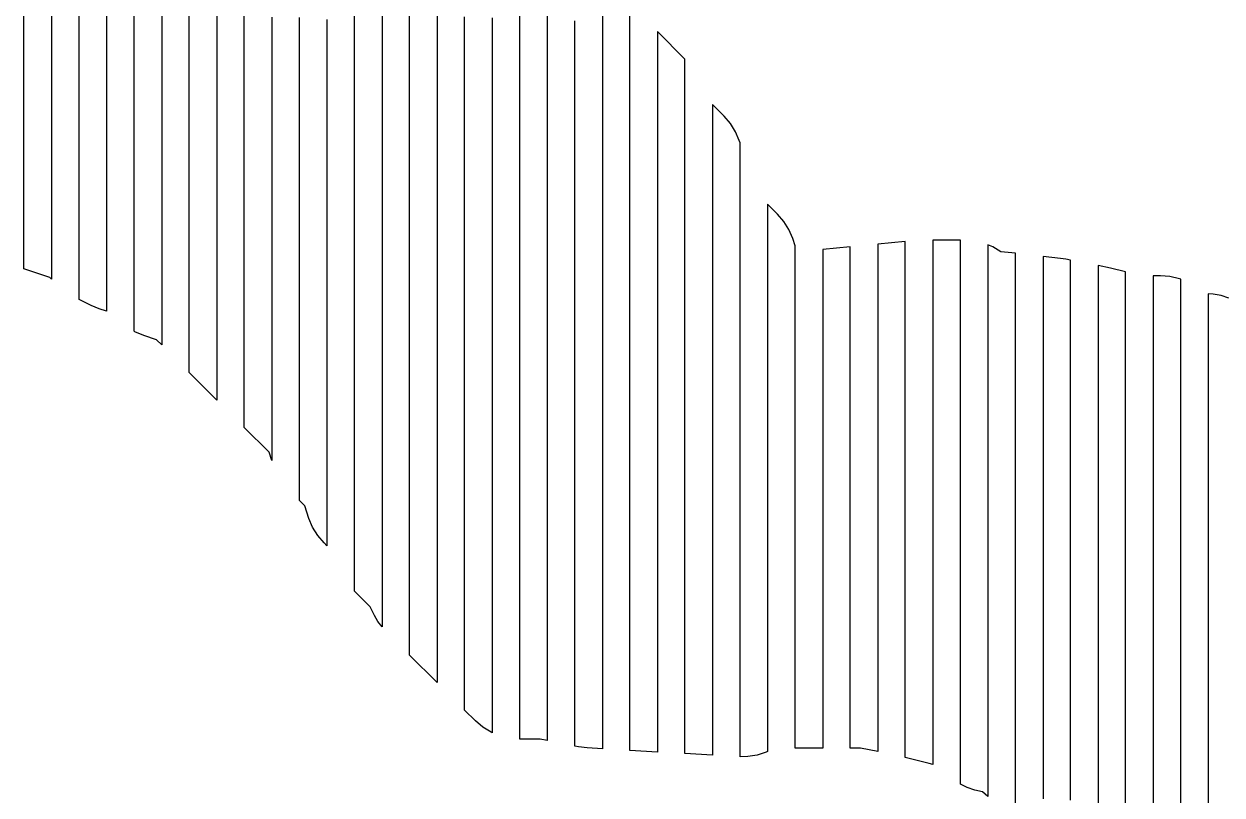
# Model space of a CAD drawing. Header units: millimetres. Extents: x -6 to 1890, y -8 to 898.
# Drawn here: x 1105.6 to 1279.6, y 211.6 to 323.6 of the extents above; entities that cross this region are included whole.
import ezdxf

# ---------------------------------------------------------------- set-up
doc = ezdxf.new("R2010")
doc.units = ezdxf.units.MM
doc.layers.add('PASSADAS_COMPLETAS', color=1, linetype='CONTINUOUS')
doc.layers.add('PECAS_2D', color=3, linetype='CONTINUOUS')

msp = doc.modelspace()

# ---------------------------------------------------------------- linework, layer by layer
at = {"layer": 'PASSADAS_COMPLETAS'}
for points in [[(1109.578, 334.292), (1109.578, 296.829), (1109.578, 295.538), (1109.578, 294.246), (1109.578, 292.954), (1109.578, 291.662), (1109.578, 290.37), (1109.578, 286.495), (1109.313, 286.76), (1105.578, 288.005), (1105.578, 290.6), (1105.578, 291.897), (1105.578, 293.194), (1105.578, 294.491), (1105.578, 295.789), (1105.578, 297.086), (1105.578, 298.383), (1105.578, 336.004)], [(1117.578, 332.336), (1117.578, 294.796), (1117.578, 293.501), (1117.578, 292.207), (1117.578, 290.912), (1117.578, 289.618), (1117.578, 288.323), (1117.578, 287.029), (1117.578, 281.851), (1116.521, 282.203), (1115.329, 282.697), (1113.578, 283.572), (1113.578, 288.755), (1113.578, 290.05), (1113.578, 291.346), (1113.578, 292.641), (1113.578, 293.937), (1113.578, 295.233), (1113.578, 332.805)], [(1189.578, 332.474), (1189.578, 323.391), (1189.578, 322.094), (1189.578, 319.498), (1189.578, 316.903), (1189.578, 314.308), (1189.578, 311.713), (1189.578, 309.117), (1189.578, 306.522), (1189.578, 303.927), (1189.578, 301.332), (1189.578, 298.736), (1189.578, 296.141), (1189.578, 293.546), (1189.578, 290.951), (1189.578, 288.355), (1189.578, 285.76), (1189.578, 281.867), (1189.578, 279.272), (1189.578, 277.974), (1189.578, 276.677), (1189.578, 275.379), (1189.578, 274.082), (1189.578, 272.784), (1189.578, 271.486), (1189.578, 270.189), (1189.578, 268.891), (1189.578, 227.367), (1189.578, 226.07), (1189.578, 224.772), (1189.578, 223.474), (1189.578, 222.177), (1189.578, 220.879), (1189.578, 218.284), (1187.373, 218.414), (1186.123, 218.575), (1185.578, 218.684), (1185.578, 222.586), (1185.578, 223.887), (1185.578, 225.188), (1185.578, 226.489), (1185.578, 227.79), (1185.578, 275.923), (1185.578, 277.224), (1185.578, 278.525), (1185.578, 279.826), (1185.578, 281.127), (1185.578, 282.428), (1185.578, 283.729), (1185.578, 285.03), (1185.578, 287.631), (1185.578, 290.233), (1185.578, 292.835), (1185.578, 295.437), (1185.578, 298.039), (1185.578, 300.64), (1185.578, 303.242), (1185.578, 305.844), (1185.578, 308.446), (1185.578, 311.048), (1185.578, 313.649), (1185.578, 316.251), (1185.578, 318.853), (1185.578, 321.455), (1185.578, 324.057)], [(1125.578, 329.773), (1125.578, 288.552), (1125.578, 287.263), (1125.578, 285.975), (1125.578, 284.687), (1125.578, 283.399), (1125.578, 282.111), (1125.578, 280.823), (1125.578, 276.958), (1124.824, 277.712), (1122.984, 278.325), (1121.692, 278.87), (1121.578, 278.94), (1121.578, 284.099), (1121.578, 285.389), (1121.578, 286.679), (1121.578, 287.968), (1121.578, 289.258), (1121.578, 290.548), (1121.578, 291.837), (1121.578, 330.529)], [(1133.578, 326.107), (1133.578, 281.946), (1133.578, 280.648), (1133.578, 279.349), (1133.578, 278.05), (1133.578, 276.751), (1133.578, 275.452), (1133.578, 268.958), (1129.578, 272.958), (1129.578, 278.137), (1129.578, 279.432), (1129.578, 280.727), (1129.578, 282.021), (1129.578, 283.316), (1129.578, 284.611), (1129.578, 285.906), (1129.578, 328.632)], [(1249.578, 209.413), (1249.578, 214.63), (1249.578, 215.934), (1249.578, 217.238), (1249.578, 218.542), (1249.578, 219.846), (1249.578, 221.15), (1249.578, 222.454), (1249.578, 258.969), (1249.578, 260.273), (1249.578, 261.577), (1249.578, 262.881), (1249.578, 264.185), (1249.578, 265.489), (1249.578, 268.098), (1249.578, 269.402), (1249.578, 270.706), (1249.578, 272.01), (1249.578, 273.314), (1249.578, 274.618), (1249.578, 275.922), (1249.578, 277.226), (1249.578, 278.53), (1249.578, 279.834), (1249.578, 281.138), (1249.578, 282.443), (1249.578, 283.747), (1249.578, 285.051), (1249.578, 286.355), (1249.578, 290.267), (1247.462, 290.502), (1246.267, 291.219), (1245.578, 291.499), (1245.578, 286.329), (1245.578, 285.036), (1245.578, 283.744), (1245.578, 282.451), (1245.578, 281.159), (1245.578, 279.866), (1245.578, 278.573), (1245.578, 277.281), (1245.578, 275.988), (1245.578, 274.696), (1245.578, 273.403), (1245.578, 272.11), (1245.578, 270.818), (1245.578, 269.525), (1245.578, 268.233), (1245.578, 266.94), (1245.578, 265.647), (1245.578, 264.355), (1245.578, 263.062), (1245.578, 261.77), (1245.578, 260.477), (1245.578, 222.991), (1245.578, 221.699), (1245.578, 220.406), (1245.578, 219.113), (1245.578, 217.821), (1245.578, 216.528), (1245.578, 211.358), (1244.801, 212.025), (1243.662, 212.261), (1242.549, 212.646), (1241.578, 213.13), (1241.578, 218.314), (1241.578, 219.61), (1241.578, 220.906), (1241.578, 222.202), (1241.578, 223.498), (1241.578, 224.794), (1241.578, 261.079), (1241.578, 262.375), (1241.578, 263.67), (1241.578, 264.966), (1241.578, 266.262), (1241.578, 267.558), (1241.578, 268.854), (1241.578, 270.15), (1241.578, 271.446), (1241.578, 272.742), (1241.578, 274.038), (1241.578, 275.334), (1241.578, 276.629), (1241.578, 277.925), (1241.578, 279.221), (1241.578, 280.517), (1241.578, 281.813), (1241.578, 283.109), (1241.578, 284.405), (1241.578, 285.701), (1241.578, 292.18), (1237.578, 292.18), (1237.578, 285.724), (1237.578, 284.433), (1237.578, 283.142), (1237.578, 281.851), (1237.578, 280.559), (1237.578, 279.268), (1237.578, 277.977), (1237.578, 276.686), (1237.578, 275.394), (1237.578, 274.103), (1237.578, 272.812), (1237.578, 271.521), (1237.578, 267.647), (1237.578, 266.356), (1237.578, 265.065), (1237.578, 263.773), (1237.578, 262.482), (1237.578, 226.328), (1237.578, 225.037), (1237.578, 223.746), (1237.578, 222.455), (1237.578, 221.163), (1237.578, 219.872), (1237.578, 215.998), (1237.066, 216.169), (1233.578, 217.041), (1233.578, 219.626), (1233.578, 220.919), (1233.578, 222.211), (1233.578, 223.504), (1233.578, 224.797), (1233.578, 226.089), (1233.578, 227.382), (1233.578, 262.281), (1233.578, 263.574), (1233.578, 264.866), (1233.578, 266.159), (1233.578, 267.451), (1233.578, 268.744), (1233.578, 270.036), (1233.578, 271.329), (1233.578, 272.622), (1233.578, 273.914), (1233.578, 275.207), (1233.578, 276.499), (1233.578, 277.792), (1233.578, 279.084), (1233.578, 280.377), (1233.578, 281.669), (1233.578, 282.962), (1233.578, 284.255), (1233.578, 285.547), (1233.578, 292.01), (1229.578, 291.61), (1229.578, 286.437), (1229.578, 285.144), (1229.578, 283.851), (1229.578, 282.558), (1229.578, 281.264), (1229.578, 279.971), (1229.578, 278.678), (1229.578, 277.385), (1229.578, 276.092), (1229.578, 274.798), (1229.578, 273.505), (1229.578, 272.212), (1229.578, 270.919), (1229.578, 269.626), (1229.578, 268.332), (1229.578, 267.039), (1229.578, 265.746), (1229.578, 264.453), (1229.578, 263.16), (1229.578, 261.867), (1229.578, 226.95), (1229.578, 225.657), (1229.578, 224.364), (1229.578, 223.071), (1229.578, 221.777), (1229.578, 220.484), (1229.578, 217.898), (1227.077, 218.398), (1225.578, 218.398), (1225.578, 222.299), (1225.578, 223.599), (1225.578, 224.899), (1225.578, 226.199), (1225.578, 227.5), (1225.578, 262.605), (1225.578, 263.906), (1225.578, 265.206), (1225.578, 266.506), (1225.578, 267.806), (1225.578, 269.106), (1225.578, 270.407), (1225.578, 271.707), (1225.578, 273.007), (1225.578, 274.307), (1225.578, 275.607), (1225.578, 278.208), (1225.578, 279.508), (1225.578, 280.808), (1225.578, 282.109), (1225.578, 283.409), (1225.578, 284.709), (1225.578, 291.21), (1221.578, 290.805), (1221.578, 284.34), (1221.578, 283.047), (1221.578, 281.754), (1221.578, 280.461), (1221.578, 279.168), (1221.578, 277.875), (1221.578, 276.582), (1221.578, 275.289), (1221.578, 273.996), (1221.578, 272.703), (1221.578, 271.41), (1221.578, 270.117), (1221.578, 268.824), (1221.578, 267.531), (1221.578, 266.238), (1221.578, 264.945), (1221.578, 263.652), (1221.578, 262.359), (1221.578, 227.449), (1221.578, 226.156), (1221.578, 224.863), (1221.578, 223.57), (1221.578, 222.277), (1221.578, 218.398), (1217.578, 218.398), (1217.578, 222.306), (1217.578, 223.609), (1217.578, 224.912), (1217.578, 226.215), (1217.578, 227.517), (1217.578, 262.693), (1217.578, 263.995), (1217.578, 265.298), (1217.578, 266.601), (1217.578, 267.904), (1217.578, 269.206), (1217.578, 270.509), (1217.578, 271.812), (1217.578, 273.115), (1217.578, 274.418), (1217.578, 275.72), (1217.578, 277.023), (1217.578, 278.326), (1217.578, 279.629), (1217.578, 280.931), (1217.578, 282.234), (1217.578, 283.537), (1217.578, 291.354), (1217.222, 292.421), (1216.678, 293.713), (1215.936, 294.913), (1215.024, 295.978), (1213.578, 297.424), (1213.578, 284.388), (1213.578, 283.085), (1213.578, 281.781), (1213.578, 280.478), (1213.578, 279.174), (1213.578, 277.87), (1213.578, 276.567), (1213.578, 275.263), (1213.578, 273.96), (1213.578, 272.656), (1213.578, 271.353), (1213.578, 270.049), (1213.578, 268.746), (1213.578, 267.442), (1213.578, 266.138), (1213.578, 264.835), (1213.578, 263.531), (1213.578, 262.228), (1213.578, 228.335), (1213.578, 227.032), (1213.578, 225.728), (1213.578, 224.425), (1213.578, 223.121), (1213.578, 221.817), (1213.578, 217.907), (1213.348, 217.791), (1212.048, 217.367), (1210.699, 217.142), (1209.578, 217.125), (1209.578, 221.002), (1209.578, 222.295), (1209.578, 223.587), (1209.578, 224.88), (1209.578, 226.172), (1209.578, 227.464), (1209.578, 262.361), (1209.578, 263.654), (1209.578, 264.946), (1209.578, 266.239), (1209.578, 267.531), (1209.578, 268.824), (1209.578, 270.116), (1209.578, 271.409), (1209.578, 272.701), (1209.578, 275.286), (1209.578, 276.578), (1209.578, 277.871), (1209.578, 279.163), (1209.578, 280.456), (1209.578, 281.748), (1209.578, 283.041), (1209.578, 285.626), (1209.578, 288.211), (1209.578, 290.796), (1209.578, 292.088), (1209.578, 293.381), (1209.578, 306.305), (1209.467, 306.64), (1208.922, 307.932), (1208.18, 309.132), (1207.268, 310.197), (1205.578, 311.887), (1205.578, 301.526), (1205.578, 300.231), (1205.578, 297.641), (1205.578, 295.05), (1205.578, 292.46), (1205.578, 289.87), (1205.578, 287.28), (1205.578, 284.689), (1205.578, 280.804), (1205.578, 279.509), (1205.578, 278.214), (1205.578, 276.919), (1205.578, 275.623), (1205.578, 274.328), (1205.578, 273.033), (1205.578, 271.738), (1205.578, 269.148), (1205.578, 267.853), (1205.578, 266.558), (1205.578, 265.262), (1205.578, 263.967), (1205.578, 262.672), (1205.578, 261.377), (1205.578, 227.704), (1205.578, 226.409), (1205.578, 225.114), (1205.578, 223.818), (1205.578, 222.523), (1205.578, 221.228), (1205.578, 217.343), (1201.578, 217.578), (1201.578, 221.459), (1201.578, 222.752), (1201.578, 224.046), (1201.578, 225.339), (1201.578, 226.633), (1201.578, 260.264), (1201.578, 261.558), (1201.578, 262.851), (1201.578, 264.145), (1201.578, 265.438), (1201.578, 266.732), (1201.578, 268.025), (1201.578, 269.319), (1201.578, 270.612), (1201.578, 271.906), (1201.578, 273.199), (1201.578, 274.493), (1201.578, 278.373), (1201.578, 280.96), (1201.578, 283.547), (1201.578, 286.134), (1201.578, 288.721), (1201.578, 291.308), (1201.578, 293.895), (1201.578, 296.482), (1201.578, 299.069), (1201.578, 301.656), (1201.578, 304.243), (1201.578, 306.831), (1201.578, 308.124), (1201.578, 318.472), (1197.578, 322.472), (1197.578, 313.428), (1197.578, 310.843), (1197.578, 308.259), (1197.578, 305.675), (1197.578, 303.091), (1197.578, 300.507), (1197.578, 297.923), (1197.578, 295.338), (1197.578, 292.754), (1197.578, 288.878), (1197.578, 286.294), (1197.578, 283.71), (1197.578, 281.125), (1197.578, 278.541), (1197.578, 275.957), (1197.578, 273.373), (1197.578, 269.497), (1197.578, 268.205), (1197.578, 266.913), (1197.578, 265.62), (1197.578, 264.328), (1197.578, 263.036), (1197.578, 261.744), (1197.578, 260.452), (1197.578, 226.858), (1197.578, 225.566), (1197.578, 224.274), (1197.578, 222.982), (1197.578, 221.69), (1197.578, 220.398), (1197.578, 217.813), (1193.578, 218.049), (1193.578, 220.642), (1193.578, 221.938), (1193.578, 223.235), (1193.578, 224.531), (1193.578, 225.828), (1193.578, 227.124), (1193.578, 260.832), (1193.578, 262.129), (1193.578, 263.425), (1193.578, 264.722), (1193.578, 266.018), (1193.578, 267.315), (1193.578, 268.611), (1193.578, 269.908), (1193.578, 271.204), (1193.578, 273.797), (1193.578, 276.39), (1193.578, 278.983), (1193.578, 281.576), (1193.578, 284.169), (1193.578, 286.762), (1193.578, 289.355), (1193.578, 291.948), (1193.578, 294.541), (1193.578, 297.134), (1193.578, 301.023), (1193.578, 303.616), (1193.578, 306.209), (1193.578, 308.802), (1193.578, 311.395), (1193.578, 313.988), (1193.578, 316.581), (1193.578, 317.877), (1193.578, 319.174), (1193.578, 328.249)], [(1157.578, 324.864), (1157.578, 322.287), (1157.578, 319.711), (1157.578, 315.847), (1157.578, 314.558), (1157.578, 313.27), (1157.578, 311.982), (1157.578, 310.694), (1157.578, 255.303), (1157.578, 254.015), (1157.578, 252.727), (1157.578, 251.439), (1157.578, 250.151), (1157.578, 248.863), (1157.578, 247.574), (1157.578, 246.286), (1157.578, 244.998), (1157.578, 243.71), (1157.578, 235.981), (1156.983, 236.8), (1156.501, 237.647), (1155.869, 238.911), (1153.578, 241.202), (1153.578, 250.236), (1153.578, 251.526), (1153.578, 252.816), (1153.578, 254.107), (1153.578, 255.397), (1153.578, 256.688), (1153.578, 257.978), (1153.578, 259.269), (1153.578, 260.559), (1153.578, 261.849), (1153.578, 313.467), (1153.578, 314.757), (1153.578, 316.048), (1153.578, 317.338), (1153.578, 318.629), (1153.578, 319.919), (1153.578, 322.5), (1153.578, 326.371)], [(1165.578, 325.394), (1165.578, 322.794), (1165.578, 320.194), (1165.578, 317.595), (1165.578, 314.995), (1165.578, 312.396), (1165.578, 309.796), (1165.578, 308.496), (1165.578, 307.197), (1165.578, 305.897), (1165.578, 304.597), (1165.578, 242.207), (1165.578, 240.908), (1165.578, 239.608), (1165.578, 238.308), (1165.578, 237.008), (1165.578, 235.709), (1165.578, 234.409), (1165.578, 233.109), (1165.578, 227.91), (1161.578, 231.91), (1161.578, 237.113), (1161.578, 238.414), (1161.578, 239.715), (1161.578, 241.015), (1161.578, 242.316), (1161.578, 243.617), (1161.578, 244.918), (1161.578, 246.218), (1161.578, 247.519), (1161.578, 248.82), (1161.578, 307.355), (1161.578, 308.656), (1161.578, 309.957), (1161.578, 311.257), (1161.578, 312.558), (1161.578, 315.16), (1161.578, 317.761), (1161.578, 320.363), (1161.578, 322.964), (1161.578, 325.566)], [(1181.578, 325.538), (1181.578, 322.951), (1181.578, 320.365), (1181.578, 317.778), (1181.578, 315.191), (1181.578, 312.604), (1181.578, 310.018), (1181.578, 307.431), (1181.578, 304.844), (1181.578, 300.964), (1181.578, 298.378), (1181.578, 295.791), (1181.578, 293.204), (1181.578, 290.618), (1181.578, 289.324), (1181.578, 288.031), (1181.578, 286.738), (1181.578, 285.444), (1181.578, 284.151), (1181.578, 282.858), (1181.578, 229.83), (1181.578, 228.537), (1181.578, 227.244), (1181.578, 225.95), (1181.578, 224.657), (1181.578, 223.364), (1181.578, 222.07), (1181.578, 219.484), (1180.543, 219.691), (1177.578, 219.691), (1177.578, 223.561), (1177.578, 224.851), (1177.578, 226.141), (1177.578, 227.431), (1177.578, 228.721), (1177.578, 230.011), (1177.578, 251.943), (1177.578, 290.646), (1177.578, 291.936), (1177.578, 293.226), (1177.578, 294.516), (1177.578, 295.807), (1177.578, 298.387), (1177.578, 300.967), (1177.578, 304.837), (1177.578, 307.417), (1177.578, 309.998), (1177.578, 312.578), (1177.578, 315.158), (1177.578, 317.738), (1177.578, 320.318), (1177.578, 322.899), (1177.578, 325.479)], [(1141.578, 324.594), (1141.578, 323.305), (1141.578, 322.016), (1141.578, 275.619), (1141.578, 274.33), (1141.578, 273.041), (1141.578, 271.752), (1141.578, 270.464), (1141.578, 269.175), (1141.578, 267.886), (1141.578, 260.153), (1141.175, 261.361), (1137.578, 264.958), (1137.578, 271.457), (1137.578, 272.757), (1137.578, 274.056), (1137.578, 275.356), (1137.578, 276.656), (1137.578, 277.956), (1137.578, 279.255), (1137.578, 324.746)], [(1149.578, 324.225), (1149.578, 322.93), (1149.578, 321.634), (1149.578, 320.338), (1149.578, 319.043), (1149.578, 317.747), (1149.578, 316.452), (1149.578, 267.221), (1149.578, 264.63), (1149.578, 263.334), (1149.578, 262.039), (1149.578, 260.743), (1149.578, 259.448), (1149.578, 258.152), (1149.578, 256.857), (1149.578, 247.788), (1149.157, 248.208), (1148.245, 249.273), (1147.504, 250.473), (1146.959, 251.765), (1146.346, 253.605), (1145.578, 254.373), (1145.578, 262.17), (1145.578, 263.469), (1145.578, 264.769), (1145.578, 266.069), (1145.578, 267.368), (1145.578, 268.668), (1145.578, 269.967), (1145.578, 271.267), (1145.578, 272.566), (1145.578, 319.349), (1145.578, 320.648), (1145.578, 321.948), (1145.578, 323.247), (1145.578, 324.547)], [(1173.578, 324.5), (1173.578, 321.903), (1173.578, 319.306), (1173.578, 316.71), (1173.578, 312.814), (1173.578, 310.217), (1173.578, 307.62), (1173.578, 303.725), (1173.578, 301.128), (1173.578, 299.83), (1173.578, 298.531), (1173.578, 297.233), (1173.578, 295.934), (1173.578, 234.907), (1173.578, 233.609), (1173.578, 232.31), (1173.578, 231.012), (1173.578, 229.713), (1173.578, 228.415), (1173.578, 227.116), (1173.578, 220.624), (1173.427, 220.687), (1172.203, 221.439), (1171.132, 222.356), (1169.578, 223.91), (1169.578, 229.074), (1169.578, 230.366), (1169.578, 231.657), (1169.578, 232.948), (1169.578, 234.239), (1169.578, 235.53), (1169.578, 236.821), (1169.578, 300.087), (1169.578, 301.378), (1169.578, 302.669), (1169.578, 303.96), (1169.578, 305.251), (1169.578, 307.834), (1169.578, 310.416), (1169.578, 314.289), (1169.578, 316.872), (1169.578, 319.454), (1169.578, 322.036), (1169.578, 324.619)], [(1257.578, 210.835), (1257.578, 212.121), (1257.578, 213.407), (1257.578, 214.693), (1257.578, 215.979), (1257.578, 257.133), (1257.578, 258.419), (1257.578, 259.705), (1257.578, 260.991), (1257.578, 263.563), (1257.578, 267.421), (1257.578, 268.707), (1257.578, 269.994), (1257.578, 271.28), (1257.578, 272.566), (1257.578, 273.852), (1257.578, 275.138), (1257.578, 276.424), (1257.578, 277.71), (1257.578, 278.996), (1257.578, 280.282), (1257.578, 281.568), (1257.578, 282.854), (1257.578, 284.14), (1257.578, 289.284), (1256.908, 289.418), (1256.128, 289.539), (1253.578, 289.823), (1253.578, 284.654), (1253.578, 283.362), (1253.578, 282.07), (1253.578, 280.778), (1253.578, 279.486), (1253.578, 278.193), (1253.578, 276.901), (1253.578, 275.609), (1253.578, 274.317), (1253.578, 273.025), (1253.578, 271.733), (1253.578, 270.44), (1253.578, 269.148), (1253.578, 267.856), (1253.578, 265.272), (1253.578, 262.688), (1253.578, 261.395), (1253.578, 260.103), (1253.578, 258.811), (1253.578, 218.754), (1253.578, 217.462), (1253.578, 216.17), (1253.578, 214.878), (1253.578, 213.586), (1253.578, 212.294), (1253.578, 211.002)], [(1265.578, 208.156), (1265.578, 252.428), (1265.578, 253.73), (1265.578, 255.032), (1265.578, 256.334), (1265.578, 257.636), (1265.578, 260.24), (1265.578, 262.845), (1265.578, 265.449), (1265.578, 268.053), (1265.578, 270.657), (1265.578, 271.959), (1265.578, 273.261), (1265.578, 274.563), (1265.578, 275.866), (1265.578, 277.168), (1265.578, 278.47), (1265.578, 279.772), (1265.578, 281.074), (1265.578, 282.376), (1265.578, 287.585), (1263.371, 288.126), (1261.578, 288.484), (1261.578, 283.304), (1261.578, 282.009), (1261.578, 280.714), (1261.578, 279.419), (1261.578, 278.124), (1261.578, 276.829), (1261.578, 275.534), (1261.578, 274.239), (1261.578, 272.944), (1261.578, 271.649), (1261.578, 270.354), (1261.578, 269.059), (1261.578, 266.469), (1261.578, 263.879), (1261.578, 261.289), (1261.578, 259.994), (1261.578, 258.699), (1261.578, 257.404), (1261.578, 256.109), (1261.578, 254.814), (1261.578, 212.078), (1261.578, 209.488)], [(1273.578, 200.151), (1273.578, 247.84), (1273.578, 249.129), (1273.578, 250.418), (1273.578, 251.707), (1273.578, 252.995), (1273.578, 255.573), (1273.578, 258.151), (1273.578, 260.729), (1273.578, 264.595), (1273.578, 267.173), (1273.578, 269.751), (1273.578, 271.04), (1273.578, 272.329), (1273.578, 273.618), (1273.578, 274.907), (1273.578, 276.195), (1273.578, 277.484), (1273.578, 278.773), (1273.578, 280.062), (1273.578, 286.507), (1273.395, 286.581), (1272.019, 286.904), (1270.635, 287.01), (1269.578, 287.01), (1269.578, 281.83), (1269.578, 280.535), (1269.578, 279.24), (1269.578, 277.944), (1269.578, 275.354), (1269.578, 274.059), (1269.578, 272.764), (1269.578, 271.469), (1269.578, 270.174), (1269.578, 268.879), (1269.578, 266.289), (1269.578, 263.699), (1269.578, 261.109), (1269.578, 258.519), (1269.578, 255.929), (1269.578, 254.634), (1269.578, 253.338), (1269.578, 252.043), (1269.578, 250.748), (1269.578, 205.422)], [(1280.58, 283.732), (1279.439, 284.118), (1278.268, 284.349), (1277.578, 284.394), (1277.578, 277.903), (1277.578, 276.605), (1277.578, 275.307), (1277.578, 274.009), (1277.578, 272.711), (1277.578, 271.413), (1277.578, 270.115), (1277.578, 267.519), (1277.578, 264.923), (1277.578, 262.327), (1277.578, 259.731), (1277.578, 257.135), (1277.578, 254.539), (1277.578, 251.943), (1277.578, 250.645), (1277.578, 249.347), (1277.578, 248.049), (1277.578, 246.751), (1277.578, 245.453), (1277.578, 192.234)]]:
    msp.add_lwpolyline(points, dxfattribs=at)
at = {"layer": 'PECAS_2D'}
for points in [[(1109.578, 334.292), (1109.578, 296.829), (1109.578, 295.538), (1109.578, 294.246), (1109.578, 292.954), (1109.578, 291.662), (1109.578, 290.37), (1109.578, 286.495), (1109.313, 286.76), (1105.578, 288.005), (1105.578, 290.6), (1105.578, 291.897), (1105.578, 293.194), (1105.578, 294.491), (1105.578, 295.789), (1105.578, 297.086), (1105.578, 298.383), (1105.578, 336.004)], [(1117.578, 332.336), (1117.578, 294.796), (1117.578, 293.501), (1117.578, 292.207), (1117.578, 290.912), (1117.578, 289.618), (1117.578, 288.323), (1117.578, 287.029), (1117.578, 281.851), (1116.521, 282.203), (1115.329, 282.697), (1113.578, 283.572), (1113.578, 288.755), (1113.578, 290.05), (1113.578, 291.346), (1113.578, 292.641), (1113.578, 293.937), (1113.578, 295.233), (1113.578, 332.805)], [(1189.578, 332.474), (1189.578, 323.391), (1189.578, 322.094), (1189.578, 319.498), (1189.578, 316.903), (1189.578, 314.308), (1189.578, 311.713), (1189.578, 309.117), (1189.578, 306.522), (1189.578, 303.927), (1189.578, 301.332), (1189.578, 298.736), (1189.578, 296.141), (1189.578, 293.546), (1189.578, 290.951), (1189.578, 288.355), (1189.578, 285.76), (1189.578, 281.867), (1189.578, 279.272), (1189.578, 277.974), (1189.578, 276.677), (1189.578, 275.379), (1189.578, 274.082), (1189.578, 272.784), (1189.578, 271.486), (1189.578, 270.189), (1189.578, 268.891), (1189.578, 227.367), (1189.578, 226.07), (1189.578, 224.772), (1189.578, 223.474), (1189.578, 222.177), (1189.578, 220.879), (1189.578, 218.284), (1187.373, 218.414), (1186.123, 218.575), (1185.578, 218.684), (1185.578, 222.586), (1185.578, 223.887), (1185.578, 225.188), (1185.578, 226.489), (1185.578, 227.79), (1185.578, 275.923), (1185.578, 277.224), (1185.578, 278.525), (1185.578, 279.826), (1185.578, 281.127), (1185.578, 282.428), (1185.578, 283.729), (1185.578, 285.03), (1185.578, 287.631), (1185.578, 290.233), (1185.578, 292.835), (1185.578, 295.437), (1185.578, 298.039), (1185.578, 300.64), (1185.578, 303.242), (1185.578, 305.844), (1185.578, 308.446), (1185.578, 311.048), (1185.578, 313.649), (1185.578, 316.251), (1185.578, 318.853), (1185.578, 321.455), (1185.578, 324.057)], [(1125.578, 329.773), (1125.578, 288.552), (1125.578, 287.263), (1125.578, 285.975), (1125.578, 284.687), (1125.578, 283.399), (1125.578, 282.111), (1125.578, 280.823), (1125.578, 276.958), (1124.824, 277.712), (1122.984, 278.325), (1121.692, 278.87), (1121.578, 278.94), (1121.578, 284.099), (1121.578, 285.389), (1121.578, 286.679), (1121.578, 287.968), (1121.578, 289.258), (1121.578, 290.548), (1121.578, 291.837), (1121.578, 330.529)], [(1133.578, 326.107), (1133.578, 281.946), (1133.578, 280.648), (1133.578, 279.349), (1133.578, 278.05), (1133.578, 276.751), (1133.578, 275.452), (1133.578, 268.958), (1129.578, 272.958), (1129.578, 278.137), (1129.578, 279.432), (1129.578, 280.727), (1129.578, 282.021), (1129.578, 283.316), (1129.578, 284.611), (1129.578, 285.906), (1129.578, 328.632)], [(1249.578, 209.413), (1249.578, 214.63), (1249.578, 215.934), (1249.578, 217.238), (1249.578, 218.542), (1249.578, 219.846), (1249.578, 221.15), (1249.578, 222.454), (1249.578, 258.969), (1249.578, 260.273), (1249.578, 261.577), (1249.578, 262.881), (1249.578, 264.185), (1249.578, 265.489), (1249.578, 268.098), (1249.578, 269.402), (1249.578, 270.706), (1249.578, 272.01), (1249.578, 273.314), (1249.578, 274.618), (1249.578, 275.922), (1249.578, 277.226), (1249.578, 278.53), (1249.578, 279.834), (1249.578, 281.138), (1249.578, 282.443), (1249.578, 283.747), (1249.578, 285.051), (1249.578, 286.355), (1249.578, 290.267), (1247.462, 290.502), (1246.267, 291.219), (1245.578, 291.499), (1245.578, 286.329), (1245.578, 285.036), (1245.578, 283.744), (1245.578, 282.451), (1245.578, 281.159), (1245.578, 279.866), (1245.578, 278.573), (1245.578, 277.281), (1245.578, 275.988), (1245.578, 274.696), (1245.578, 273.403), (1245.578, 272.11), (1245.578, 270.818), (1245.578, 269.525), (1245.578, 268.233), (1245.578, 266.94), (1245.578, 265.647), (1245.578, 264.355), (1245.578, 263.062), (1245.578, 261.77), (1245.578, 260.477), (1245.578, 222.991), (1245.578, 221.699), (1245.578, 220.406), (1245.578, 219.113), (1245.578, 217.821), (1245.578, 216.528), (1245.578, 211.358), (1244.801, 212.025), (1243.662, 212.261), (1242.549, 212.646), (1241.578, 213.13), (1241.578, 218.314), (1241.578, 219.61), (1241.578, 220.906), (1241.578, 222.202), (1241.578, 223.498), (1241.578, 224.794), (1241.578, 261.079), (1241.578, 262.375), (1241.578, 263.67), (1241.578, 264.966), (1241.578, 266.262), (1241.578, 267.558), (1241.578, 268.854), (1241.578, 270.15), (1241.578, 271.446), (1241.578, 272.742), (1241.578, 274.038), (1241.578, 275.334), (1241.578, 276.629), (1241.578, 277.925), (1241.578, 279.221), (1241.578, 280.517), (1241.578, 281.813), (1241.578, 283.109), (1241.578, 284.405), (1241.578, 285.701), (1241.578, 292.18), (1237.578, 292.18), (1237.578, 285.724), (1237.578, 284.433), (1237.578, 283.142), (1237.578, 281.851), (1237.578, 280.559), (1237.578, 279.268), (1237.578, 277.977), (1237.578, 276.686), (1237.578, 275.394), (1237.578, 274.103), (1237.578, 272.812), (1237.578, 271.521), (1237.578, 267.647), (1237.578, 266.356), (1237.578, 265.065), (1237.578, 263.773), (1237.578, 262.482), (1237.578, 226.328), (1237.578, 225.037), (1237.578, 223.746), (1237.578, 222.455), (1237.578, 221.163), (1237.578, 219.872), (1237.578, 215.998), (1237.066, 216.169), (1233.578, 217.041), (1233.578, 219.626), (1233.578, 220.919), (1233.578, 222.211), (1233.578, 223.504), (1233.578, 224.797), (1233.578, 226.089), (1233.578, 227.382), (1233.578, 262.281), (1233.578, 263.574), (1233.578, 264.866), (1233.578, 266.159), (1233.578, 267.451), (1233.578, 268.744), (1233.578, 270.036), (1233.578, 271.329), (1233.578, 272.622), (1233.578, 273.914), (1233.578, 275.207), (1233.578, 276.499), (1233.578, 277.792), (1233.578, 279.084), (1233.578, 280.377), (1233.578, 281.669), (1233.578, 282.962), (1233.578, 284.255), (1233.578, 285.547), (1233.578, 292.01), (1229.578, 291.61), (1229.578, 286.437), (1229.578, 285.144), (1229.578, 283.851), (1229.578, 282.558), (1229.578, 281.264), (1229.578, 279.971), (1229.578, 278.678), (1229.578, 277.385), (1229.578, 276.092), (1229.578, 274.798), (1229.578, 273.505), (1229.578, 272.212), (1229.578, 270.919), (1229.578, 269.626), (1229.578, 268.332), (1229.578, 267.039), (1229.578, 265.746), (1229.578, 264.453), (1229.578, 263.16), (1229.578, 261.867), (1229.578, 226.95), (1229.578, 225.657), (1229.578, 224.364), (1229.578, 223.071), (1229.578, 221.777), (1229.578, 220.484), (1229.578, 217.898), (1227.077, 218.398), (1225.578, 218.398), (1225.578, 222.299), (1225.578, 223.599), (1225.578, 224.899), (1225.578, 226.199), (1225.578, 227.5), (1225.578, 262.605), (1225.578, 263.906), (1225.578, 265.206), (1225.578, 266.506), (1225.578, 267.806), (1225.578, 269.106), (1225.578, 270.407), (1225.578, 271.707), (1225.578, 273.007), (1225.578, 274.307), (1225.578, 275.607), (1225.578, 278.208), (1225.578, 279.508), (1225.578, 280.808), (1225.578, 282.109), (1225.578, 283.409), (1225.578, 284.709), (1225.578, 291.21), (1221.578, 290.805), (1221.578, 284.34), (1221.578, 283.047), (1221.578, 281.754), (1221.578, 280.461), (1221.578, 279.168), (1221.578, 277.875), (1221.578, 276.582), (1221.578, 275.289), (1221.578, 273.996), (1221.578, 272.703), (1221.578, 271.41), (1221.578, 270.117), (1221.578, 268.824), (1221.578, 267.531), (1221.578, 266.238), (1221.578, 264.945), (1221.578, 263.652), (1221.578, 262.359), (1221.578, 227.449), (1221.578, 226.156), (1221.578, 224.863), (1221.578, 223.57), (1221.578, 222.277), (1221.578, 218.398), (1217.578, 218.398), (1217.578, 222.306), (1217.578, 223.609), (1217.578, 224.912), (1217.578, 226.215), (1217.578, 227.517), (1217.578, 262.693), (1217.578, 263.995), (1217.578, 265.298), (1217.578, 266.601), (1217.578, 267.904), (1217.578, 269.206), (1217.578, 270.509), (1217.578, 271.812), (1217.578, 273.115), (1217.578, 274.418), (1217.578, 275.72), (1217.578, 277.023), (1217.578, 278.326), (1217.578, 279.629), (1217.578, 280.931), (1217.578, 282.234), (1217.578, 283.537), (1217.578, 291.354), (1217.222, 292.421), (1216.678, 293.713), (1215.936, 294.913), (1215.024, 295.978), (1213.578, 297.424), (1213.578, 284.388), (1213.578, 283.085), (1213.578, 281.781), (1213.578, 280.478), (1213.578, 279.174), (1213.578, 277.87), (1213.578, 276.567), (1213.578, 275.263), (1213.578, 273.96), (1213.578, 272.656), (1213.578, 271.353), (1213.578, 270.049), (1213.578, 268.746), (1213.578, 267.442), (1213.578, 266.138), (1213.578, 264.835), (1213.578, 263.531), (1213.578, 262.228), (1213.578, 228.335), (1213.578, 227.032), (1213.578, 225.728), (1213.578, 224.425), (1213.578, 223.121), (1213.578, 221.817), (1213.578, 217.907), (1213.348, 217.791), (1212.048, 217.367), (1210.699, 217.142), (1209.578, 217.125), (1209.578, 221.002), (1209.578, 222.295), (1209.578, 223.587), (1209.578, 224.88), (1209.578, 226.172), (1209.578, 227.464), (1209.578, 262.361), (1209.578, 263.654), (1209.578, 264.946), (1209.578, 266.239), (1209.578, 267.531), (1209.578, 268.824), (1209.578, 270.116), (1209.578, 271.409), (1209.578, 272.701), (1209.578, 275.286), (1209.578, 276.578), (1209.578, 277.871), (1209.578, 279.163), (1209.578, 280.456), (1209.578, 281.748), (1209.578, 283.041), (1209.578, 285.626), (1209.578, 288.211), (1209.578, 290.796), (1209.578, 292.088), (1209.578, 293.381), (1209.578, 306.305), (1209.467, 306.64), (1208.922, 307.932), (1208.18, 309.132), (1207.268, 310.197), (1205.578, 311.887), (1205.578, 301.526), (1205.578, 300.231), (1205.578, 297.641), (1205.578, 295.05), (1205.578, 292.46), (1205.578, 289.87), (1205.578, 287.28), (1205.578, 284.689), (1205.578, 280.804), (1205.578, 279.509), (1205.578, 278.214), (1205.578, 276.919), (1205.578, 275.623), (1205.578, 274.328), (1205.578, 273.033), (1205.578, 271.738), (1205.578, 269.148), (1205.578, 267.853), (1205.578, 266.558), (1205.578, 265.262), (1205.578, 263.967), (1205.578, 262.672), (1205.578, 261.377), (1205.578, 227.704), (1205.578, 226.409), (1205.578, 225.114), (1205.578, 223.818), (1205.578, 222.523), (1205.578, 221.228), (1205.578, 217.343), (1201.578, 217.578), (1201.578, 221.459), (1201.578, 222.752), (1201.578, 224.046), (1201.578, 225.339), (1201.578, 226.633), (1201.578, 260.264), (1201.578, 261.558), (1201.578, 262.851), (1201.578, 264.145), (1201.578, 265.438), (1201.578, 266.732), (1201.578, 268.025), (1201.578, 269.319), (1201.578, 270.612), (1201.578, 271.906), (1201.578, 273.199), (1201.578, 274.493), (1201.578, 278.373), (1201.578, 280.96), (1201.578, 283.547), (1201.578, 286.134), (1201.578, 288.721), (1201.578, 291.308), (1201.578, 293.895), (1201.578, 296.482), (1201.578, 299.069), (1201.578, 301.656), (1201.578, 304.243), (1201.578, 306.831), (1201.578, 308.124), (1201.578, 318.472), (1197.578, 322.472), (1197.578, 313.428), (1197.578, 310.843), (1197.578, 308.259), (1197.578, 305.675), (1197.578, 303.091), (1197.578, 300.507), (1197.578, 297.923), (1197.578, 295.338), (1197.578, 292.754), (1197.578, 288.878), (1197.578, 286.294), (1197.578, 283.71), (1197.578, 281.125), (1197.578, 278.541), (1197.578, 275.957), (1197.578, 273.373), (1197.578, 269.497), (1197.578, 268.205), (1197.578, 266.913), (1197.578, 265.62), (1197.578, 264.328), (1197.578, 263.036), (1197.578, 261.744), (1197.578, 260.452), (1197.578, 226.858), (1197.578, 225.566), (1197.578, 224.274), (1197.578, 222.982), (1197.578, 221.69), (1197.578, 220.398), (1197.578, 217.813), (1193.578, 218.049), (1193.578, 220.642), (1193.578, 221.938), (1193.578, 223.235), (1193.578, 224.531), (1193.578, 225.828), (1193.578, 227.124), (1193.578, 260.832), (1193.578, 262.129), (1193.578, 263.425), (1193.578, 264.722), (1193.578, 266.018), (1193.578, 267.315), (1193.578, 268.611), (1193.578, 269.908), (1193.578, 271.204), (1193.578, 273.797), (1193.578, 276.39), (1193.578, 278.983), (1193.578, 281.576), (1193.578, 284.169), (1193.578, 286.762), (1193.578, 289.355), (1193.578, 291.948), (1193.578, 294.541), (1193.578, 297.134), (1193.578, 301.023), (1193.578, 303.616), (1193.578, 306.209), (1193.578, 308.802), (1193.578, 311.395), (1193.578, 313.988), (1193.578, 316.581), (1193.578, 317.877), (1193.578, 319.174), (1193.578, 328.249)], [(1157.578, 324.864), (1157.578, 322.287), (1157.578, 319.711), (1157.578, 315.847), (1157.578, 314.558), (1157.578, 313.27), (1157.578, 311.982), (1157.578, 310.694), (1157.578, 255.303), (1157.578, 254.015), (1157.578, 252.727), (1157.578, 251.439), (1157.578, 250.151), (1157.578, 248.863), (1157.578, 247.574), (1157.578, 246.286), (1157.578, 244.998), (1157.578, 243.71), (1157.578, 235.981), (1156.983, 236.8), (1156.501, 237.647), (1155.869, 238.911), (1153.578, 241.202), (1153.578, 250.236), (1153.578, 251.526), (1153.578, 252.816), (1153.578, 254.107), (1153.578, 255.397), (1153.578, 256.688), (1153.578, 257.978), (1153.578, 259.269), (1153.578, 260.559), (1153.578, 261.849), (1153.578, 313.467), (1153.578, 314.757), (1153.578, 316.048), (1153.578, 317.338), (1153.578, 318.629), (1153.578, 319.919), (1153.578, 322.5), (1153.578, 326.371)], [(1165.578, 325.394), (1165.578, 322.794), (1165.578, 320.194), (1165.578, 317.595), (1165.578, 314.995), (1165.578, 312.396), (1165.578, 309.796), (1165.578, 308.496), (1165.578, 307.197), (1165.578, 305.897), (1165.578, 304.597), (1165.578, 242.207), (1165.578, 240.908), (1165.578, 239.608), (1165.578, 238.308), (1165.578, 237.008), (1165.578, 235.709), (1165.578, 234.409), (1165.578, 233.109), (1165.578, 227.91), (1161.578, 231.91), (1161.578, 237.113), (1161.578, 238.414), (1161.578, 239.715), (1161.578, 241.015), (1161.578, 242.316), (1161.578, 243.617), (1161.578, 244.918), (1161.578, 246.218), (1161.578, 247.519), (1161.578, 248.82), (1161.578, 307.355), (1161.578, 308.656), (1161.578, 309.957), (1161.578, 311.257), (1161.578, 312.558), (1161.578, 315.16), (1161.578, 317.761), (1161.578, 320.363), (1161.578, 322.964), (1161.578, 325.566)], [(1181.578, 325.538), (1181.578, 322.951), (1181.578, 320.365), (1181.578, 317.778), (1181.578, 315.191), (1181.578, 312.604), (1181.578, 310.018), (1181.578, 307.431), (1181.578, 304.844), (1181.578, 300.964), (1181.578, 298.378), (1181.578, 295.791), (1181.578, 293.204), (1181.578, 290.618), (1181.578, 289.324), (1181.578, 288.031), (1181.578, 286.738), (1181.578, 285.444), (1181.578, 284.151), (1181.578, 282.858), (1181.578, 229.83), (1181.578, 228.537), (1181.578, 227.244), (1181.578, 225.95), (1181.578, 224.657), (1181.578, 223.364), (1181.578, 222.07), (1181.578, 219.484), (1180.543, 219.691), (1177.578, 219.691), (1177.578, 223.561), (1177.578, 224.851), (1177.578, 226.141), (1177.578, 227.431), (1177.578, 228.721), (1177.578, 230.011), (1177.578, 251.943), (1177.578, 290.646), (1177.578, 291.936), (1177.578, 293.226), (1177.578, 294.516), (1177.578, 295.807), (1177.578, 298.387), (1177.578, 300.967), (1177.578, 304.837), (1177.578, 307.417), (1177.578, 309.998), (1177.578, 312.578), (1177.578, 315.158), (1177.578, 317.738), (1177.578, 320.318), (1177.578, 322.899), (1177.578, 325.479)], [(1141.578, 324.594), (1141.578, 323.305), (1141.578, 322.016), (1141.578, 275.619), (1141.578, 274.33), (1141.578, 273.041), (1141.578, 271.752), (1141.578, 270.464), (1141.578, 269.175), (1141.578, 267.886), (1141.578, 260.153), (1141.175, 261.361), (1137.578, 264.958), (1137.578, 271.457), (1137.578, 272.757), (1137.578, 274.056), (1137.578, 275.356), (1137.578, 276.656), (1137.578, 277.956), (1137.578, 279.255), (1137.578, 324.746)], [(1149.578, 324.225), (1149.578, 322.93), (1149.578, 321.634), (1149.578, 320.338), (1149.578, 319.043), (1149.578, 317.747), (1149.578, 316.452), (1149.578, 267.221), (1149.578, 264.63), (1149.578, 263.334), (1149.578, 262.039), (1149.578, 260.743), (1149.578, 259.448), (1149.578, 258.152), (1149.578, 256.857), (1149.578, 247.788), (1149.157, 248.208), (1148.245, 249.273), (1147.504, 250.473), (1146.959, 251.765), (1146.346, 253.605), (1145.578, 254.373), (1145.578, 262.17), (1145.578, 263.469), (1145.578, 264.769), (1145.578, 266.069), (1145.578, 267.368), (1145.578, 268.668), (1145.578, 269.967), (1145.578, 271.267), (1145.578, 272.566), (1145.578, 319.349), (1145.578, 320.648), (1145.578, 321.948), (1145.578, 323.247), (1145.578, 324.547)], [(1173.578, 324.5), (1173.578, 321.903), (1173.578, 319.306), (1173.578, 316.71), (1173.578, 312.814), (1173.578, 310.217), (1173.578, 307.62), (1173.578, 303.725), (1173.578, 301.128), (1173.578, 299.83), (1173.578, 298.531), (1173.578, 297.233), (1173.578, 295.934), (1173.578, 234.907), (1173.578, 233.609), (1173.578, 232.31), (1173.578, 231.012), (1173.578, 229.713), (1173.578, 228.415), (1173.578, 227.116), (1173.578, 220.624), (1173.427, 220.687), (1172.203, 221.439), (1171.132, 222.356), (1169.578, 223.91), (1169.578, 229.074), (1169.578, 230.366), (1169.578, 231.657), (1169.578, 232.948), (1169.578, 234.239), (1169.578, 235.53), (1169.578, 236.821), (1169.578, 300.087), (1169.578, 301.378), (1169.578, 302.669), (1169.578, 303.96), (1169.578, 305.251), (1169.578, 307.834), (1169.578, 310.416), (1169.578, 314.289), (1169.578, 316.872), (1169.578, 319.454), (1169.578, 322.036), (1169.578, 324.619)], [(1257.578, 210.835), (1257.578, 212.121), (1257.578, 213.407), (1257.578, 214.693), (1257.578, 215.979), (1257.578, 257.133), (1257.578, 258.419), (1257.578, 259.705), (1257.578, 260.991), (1257.578, 263.563), (1257.578, 267.421), (1257.578, 268.707), (1257.578, 269.994), (1257.578, 271.28), (1257.578, 272.566), (1257.578, 273.852), (1257.578, 275.138), (1257.578, 276.424), (1257.578, 277.71), (1257.578, 278.996), (1257.578, 280.282), (1257.578, 281.568), (1257.578, 282.854), (1257.578, 284.14), (1257.578, 289.284), (1256.908, 289.418), (1256.128, 289.539), (1253.578, 289.823), (1253.578, 284.654), (1253.578, 283.362), (1253.578, 282.07), (1253.578, 280.778), (1253.578, 279.486), (1253.578, 278.193), (1253.578, 276.901), (1253.578, 275.609), (1253.578, 274.317), (1253.578, 273.025), (1253.578, 271.733), (1253.578, 270.44), (1253.578, 269.148), (1253.578, 267.856), (1253.578, 265.272), (1253.578, 262.688), (1253.578, 261.395), (1253.578, 260.103), (1253.578, 258.811), (1253.578, 218.754), (1253.578, 217.462), (1253.578, 216.17), (1253.578, 214.878), (1253.578, 213.586), (1253.578, 212.294), (1253.578, 211.002)], [(1265.578, 208.156), (1265.578, 252.428), (1265.578, 253.73), (1265.578, 255.032), (1265.578, 256.334), (1265.578, 257.636), (1265.578, 260.24), (1265.578, 262.845), (1265.578, 265.449), (1265.578, 268.053), (1265.578, 270.657), (1265.578, 271.959), (1265.578, 273.261), (1265.578, 274.563), (1265.578, 275.866), (1265.578, 277.168), (1265.578, 278.47), (1265.578, 279.772), (1265.578, 281.074), (1265.578, 282.376), (1265.578, 287.585), (1263.371, 288.126), (1261.578, 288.484), (1261.578, 283.304), (1261.578, 282.009), (1261.578, 280.714), (1261.578, 279.419), (1261.578, 278.124), (1261.578, 276.829), (1261.578, 275.534), (1261.578, 274.239), (1261.578, 272.944), (1261.578, 271.649), (1261.578, 270.354), (1261.578, 269.059), (1261.578, 266.469), (1261.578, 263.879), (1261.578, 261.289), (1261.578, 259.994), (1261.578, 258.699), (1261.578, 257.404), (1261.578, 256.109), (1261.578, 254.814), (1261.578, 212.078), (1261.578, 209.488)], [(1273.578, 200.151), (1273.578, 247.84), (1273.578, 249.129), (1273.578, 250.418), (1273.578, 251.707), (1273.578, 252.995), (1273.578, 255.573), (1273.578, 258.151), (1273.578, 260.729), (1273.578, 264.595), (1273.578, 267.173), (1273.578, 269.751), (1273.578, 271.04), (1273.578, 272.329), (1273.578, 273.618), (1273.578, 274.907), (1273.578, 276.195), (1273.578, 277.484), (1273.578, 278.773), (1273.578, 280.062), (1273.578, 286.507), (1273.395, 286.581), (1272.019, 286.904), (1270.635, 287.01), (1269.578, 287.01), (1269.578, 281.83), (1269.578, 280.535), (1269.578, 279.24), (1269.578, 277.944), (1269.578, 275.354), (1269.578, 274.059), (1269.578, 272.764), (1269.578, 271.469), (1269.578, 270.174), (1269.578, 268.879), (1269.578, 266.289), (1269.578, 263.699), (1269.578, 261.109), (1269.578, 258.519), (1269.578, 255.929), (1269.578, 254.634), (1269.578, 253.338), (1269.578, 252.043), (1269.578, 250.748), (1269.578, 205.422)], [(1280.58, 283.732), (1279.439, 284.118), (1278.268, 284.349), (1277.578, 284.394), (1277.578, 277.903), (1277.578, 276.605), (1277.578, 275.307), (1277.578, 274.009), (1277.578, 272.711), (1277.578, 271.413), (1277.578, 270.115), (1277.578, 267.519), (1277.578, 264.923), (1277.578, 262.327), (1277.578, 259.731), (1277.578, 257.135), (1277.578, 254.539), (1277.578, 251.943), (1277.578, 250.645), (1277.578, 249.347), (1277.578, 248.049), (1277.578, 246.751), (1277.578, 245.453), (1277.578, 192.234)]]:
    msp.add_lwpolyline(points, dxfattribs=at)

doc.saveas('drawing.dxf')
